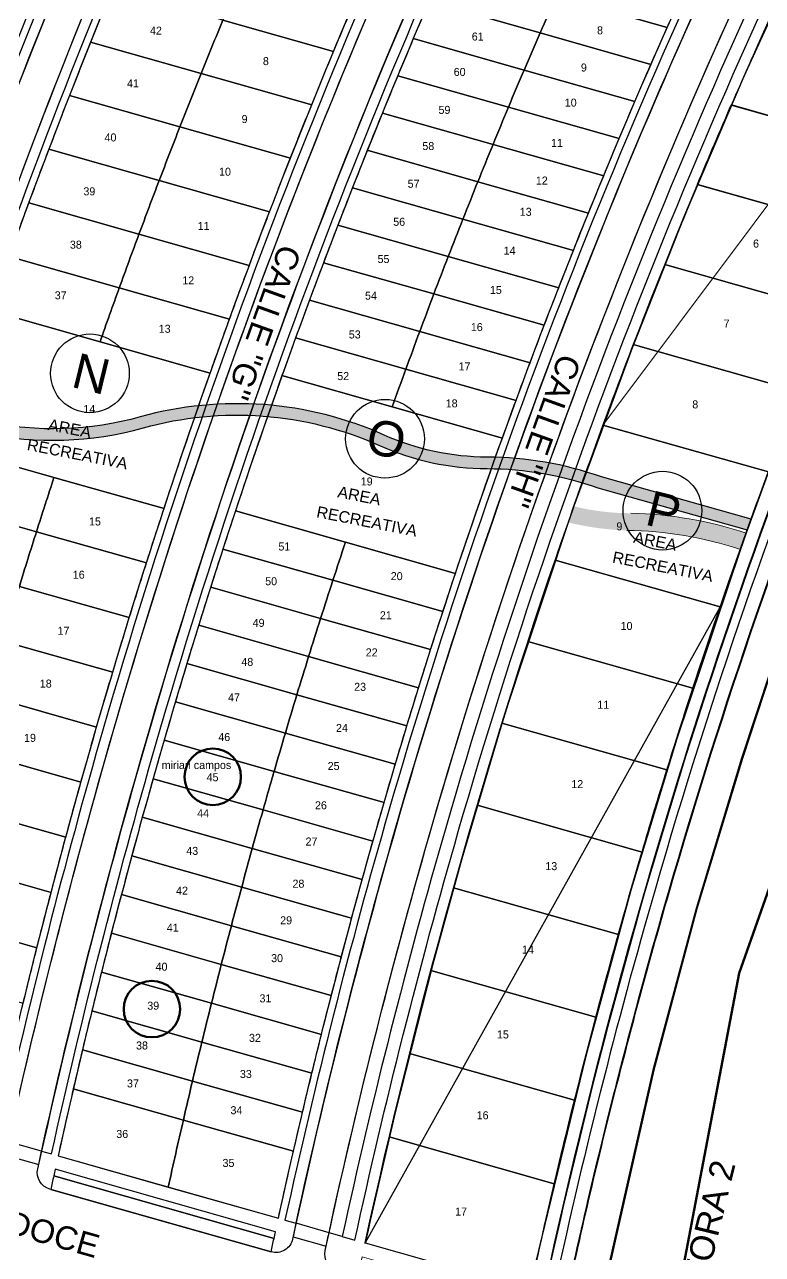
# Model space of a CAD drawing. Header units: millimetres. Extents: x 547073 to 557369, y 9424164 to 9429566.
# Drawn here: x 548813.4 to 548942.6, y 9428079.8 to 9428295 of the extents above; entities that cross this region are included whole.
import ezdxf

# ---------------------------------------------------------------- set-up
doc = ezdxf.new("R2010")
doc.units = ezdxf.units.MM
for name, color, linetype in [('--- VIAS', 9, 'Continuous'), ('lotes verdes', 84, 'Continuous'), ('MANZANA', 4, 'Continuous'), ('NUMERACION', 1, 'Continuous'), ('TEXTO', 5, 'Continuous'), ('TEXTO-CATASTRO', 12, 'Continuous'), ('trazado vias 2', 9, 'Continuous')]:
    doc.layers.add(name, color=color, linetype=linetype)
for name, color, linetype, lineweight in [('COMERCIO VECINAL', 30, 'Continuous', 13), ('hatch', 252, 'Continuous', 0), ('MANZANAS', 1, 'Continuous', 30), ('polilinea lote', 201, 'Continuous', 25), ('SARDSU', 34, 'Continuous', 25), ('trazado manzanas', 6, 'Continuous', 25), ('VEREDAS', 140, 'Continuous', 20)]:
    doc.layers.add(name, color=color, linetype=linetype, lineweight=lineweight)
doc.styles.add('KBYOZ', font='micross.ttf')

# ---------------------------------------------------------------- blocks, each defined once
blk = doc.blocks.new('separador')
at = {"layer": '--- VIAS'}
for points in [[(543441.51, 9428551.35, -0.008712), (543450.93, 9428586.14, -0.013225), (543466.71, 9428635.72, -0.013225)], [(543441.9, 9428551.27, -0.008709), (543451.31, 9428586.03, -0.013232), (543467.1, 9428635.62, -0.013232)]]:
    blk.add_lwpolyline(points, format="xyb", dxfattribs=at)
blk.add_lwpolyline([(543433.71, 9428516.21), (543433.32, 9428516.29, 0.011832), (543424.15, 9428468.21), (543424.55, 9428468.15, -0.011831)], format="xyb", close=True, dxfattribs=at)
at = {"layer": 'trazado manzanas'}
for points in [[(543466.71, 9428635.72), (543467.1, 9428635.62)], [(543441.51, 9428551.35), (543441.9, 9428551.27)]]:
    blk.add_lwpolyline(points, dxfattribs=at)

msp = doc.modelspace()

# ---------------------------------------------------------------- hatches: boundary and pattern name
at = {"layer": 'hatch'}
h = msp.add_hatch(color=256, dxfattribs=at)
h.dxf.hatch_style = 1
h.paths.add_polyline_path([(548834.205, 9428224.441, -0.1745821), (548875.54, 9428221.354, 0.1049828), (548894.384, 9428217.317, -0.0853983), (548913.777, 9428213.943), (548939.896, 9428206.577), (548940.576, 9428208.463), (548914.385, 9428215.85, 0.0851118), (548894.387, 9428219.317, -0.1049828), (548876.356, 9428223.18, 0.1745821), (548833.669, 9428226.368, -0.2409021), (548782.47, 9428236.836, 0.4007419), (548690.067, 9428228.701, -0.0010228), (548689.91, 9428225.414, -0.4122475), (548781.221, 9428235.274, 0.2409021)])
at = {"layer": 'VEREDAS'}
h = msp.add_hatch(color=256, dxfattribs=at)
h.dxf.hatch_style = 1
h.paths.add_polyline_path([(548919.539, 9428209.513, -0.0618548), (548909.552, 9428210.724), (548908.572, 9428207.904, 0.0516497), (548918.843, 9428206.49, -0.0775177), (548938.708, 9428203.17), (548939.715, 9428206.036, 0.0736113)])

# ---------------------------------------------------------------- linework, layer by layer
at = {"color": 1, "lineweight": 80}
msp.add_lwpolyline([(548480.78, 9427743.947), (548616.569, 9427769.27), (548730.272, 9427773.763), (548875.766, 9427745.772), (548913.241, 9427725.812), (548890.672, 9427869.652), (548907.944, 9427968.333), (548938.504, 9428129.041), (548970.223, 9428218.903), (549016.937, 9428307.396), (549033.801, 9428339.343), (548556.155, 9428465.543), (548592.047, 9428236.593), (548494.265, 9427967.646), (548480.78, 9427743.947)], dxfattribs=at)
for points in [[(549001.941, 9428331.56, 0.528532), (548999.608, 9428335.934, 0.0509026), (548922.294, 9428144.309, 0.0173426), (548904.175, 9428072.477, 0.0014995), (548903.201, 9428067.914), (548904.066, 9428067.668, 0.4338078), (548907.819, 9428069.929, -0.0008691), (548908.182, 9428071.612, -0.0090439), (548916.977, 9428109.087, -0.0082974), (548926.232, 9428143.169, -0.0502147)], [(548873.031, 9428081.851, -0.0285597), (548906.266, 9428201.316), (548935.171, 9428193.123)]]:
    msp.add_lwpolyline(points, format="xyb", close=True)
at = {"color": 1, "lineweight": 100}
for centre in [(548846.34, 9428163.402), (548835.705, 9428122.762)]:
    msp.add_circle(centre, 4.944, dxfattribs=at)
at = {"layer": 'COMERCIO VECINAL'}
for points in [[(548914.648, 9428224.925, -0.0303359), (548964.825, 9428339.588), (548994.267, 9428331.243)], [(548873.031, 9428081.851, -0.0285597), (548906.266, 9428201.316), (548935.171, 9428193.123)]]:
    msp.add_lwpolyline(points, format="xyb", close=True, dxfattribs=at)
at = {"layer": 'lotes verdes'}
for points in [[(548845.892, 9428234.026), (548807.333, 9428244.955, 0.0054079), (548799.298, 9428221.24), (548837.814, 9428210.323, -0.005602)], [(548897.039, 9428222.64), (548858.466, 9428233.573, 0.0056621), (548850.311, 9428209.899), (548888.834, 9428198.981, -0.0058753)], [(548943.599, 9428216.719), (548914.648, 9428224.925, 0.0059461), (548906.266, 9428201.316), (548935.171, 9428193.123, -0.0061211)]]:
    msp.add_lwpolyline(points, format="xyb", close=True, dxfattribs=at)
at = {"layer": 'MANZANA', "flags": 128}
for points in [[(548974.529, 9428336.648), (548964.756, 9428339.416), (548957.781, 9428325.398), (548950.087, 9428309.495), (548939.33, 9428285.917), (548928.87, 9428261.427), (548919.637, 9428238.08), (548909.552, 9428210.724), (548908.572, 9428207.904), (548897.528, 9428174.634), (548889.928, 9428149.052), (548884.868, 9428130.644), (548878.275, 9428104.644), (548872.989, 9428081.762)], [(548972.537, 9428337.212), (548994.232, 9428331.068), (548991.761, 9428326.331), (548983.005, 9428308.748), (548973.197, 9428287.967), (548962.875, 9428264.843), (548953.567, 9428242.472), (548944.76, 9428219.793), (548939.715, 9428206.036), (548938.708, 9428203.17), (548927.555, 9428170.047), (548919.575, 9428143.73), (548911.682, 9428114.773), (548901.665, 9428073.606), (548895.455, 9428075.364), (548883.621, 9428078.727)]]:
    msp.add_lwpolyline(points, dxfattribs=at)
at = {"layer": 'MANZANAS'}
for centre in [(548824.851, 9428233.977), (548876.495, 9428222.535), (548925.057, 9428209.954), (548925.057, 9428209.954)]:
    msp.add_circle(centre, 6.888, dxfattribs=at)
at = {"layer": 'polilinea lote'}
for points in [[(548909.341, 9428306.462, 0.0016286), (548906.464, 9428300.001), (548925.899, 9428294.493, -0.0016598), (548928.794, 9428300.948)], [(548871.391, 9428299.549), (548851.996, 9428305.045, 0.0022135), (548848.112, 9428295.752), (548867.485, 9428290.262, -0.0022537)], [(548906.464, 9428300.001), (548887.037, 9428305.508, 0.0015971), (548884.223, 9428299.03), (548903.633, 9428293.528, -0.0016271)], [(548848.112, 9428295.752), (548828.744, 9428301.242, 0.0021726), (548824.964, 9428291.919), (548844.314, 9428286.435, -0.0022112)], [(548925.899, 9428294.493), (548906.464, 9428300.001, 0.0016271), (548903.633, 9428293.528), (548923.049, 9428288.025, -0.0016582)], [(548903.633, 9428293.528), (548884.223, 9428299.03, 0.0015958), (548881.452, 9428292.539), (548900.846, 9428287.043, -0.0016257)], [(548867.485, 9428290.262), (548848.112, 9428295.752, 0.0022112), (548844.314, 9428286.435), (548863.667, 9428280.95, -0.0022513)], [(548903.633, 9428293.528, 0.0016257), (548900.846, 9428287.043), (548920.245, 9428281.544, -0.0016567), (548923.049, 9428288.025)], [(548972.46, 9428286.493), (548943.266, 9428294.768, 0.0035959), (548937.122, 9428280.918), (548966.255, 9428272.661, -0.0037035)], [(548844.314, 9428286.435), (548824.964, 9428291.919, 0.0021706), (548821.269, 9428282.573), (548840.602, 9428277.093, -0.0022092)], [(548900.846, 9428287.043), (548881.452, 9428292.539, 0.0015945), (548878.724, 9428286.037), (548898.103, 9428280.544, -0.0016244)], [(548900.846, 9428287.043, 0.0016244), (548898.103, 9428280.544), (548917.487, 9428275.05, -0.0016553), (548920.245, 9428281.544)], [(548844.314, 9428286.435, 0.0022092), (548840.602, 9428277.093), (548859.937, 9428271.613, -0.0022491), (548863.667, 9428280.95)], [(548898.103, 9428280.544), (548878.724, 9428286.037, 0.0015933), (548876.04, 9428279.522), (548895.405, 9428274.033, -0.0016231)], [(548840.602, 9428277.093), (548821.269, 9428282.573, 0.0021688), (548817.658, 9428273.202), (548836.975, 9428267.727, -0.0022072)], [(548898.103, 9428280.544, 0.0016231), (548895.405, 9428274.033), (548914.774, 9428268.544, -0.001654), (548917.487, 9428275.05)], [(548966.218, 9428272.672), (548937.086, 9428280.929, 0.0035889), (548931.153, 9428267.019), (548960.231, 9428258.778, -0.0036959)], [(548895.405, 9428274.033), (548876.04, 9428279.522, 0.0015922), (548873.4, 9428272.994), (548892.751, 9428267.51, -0.0016219)], [(548859.937, 9428271.613), (548840.602, 9428277.093, 0.0022072), (548836.975, 9428267.727), (548856.295, 9428262.251, -0.0022471)], [(548895.405, 9428274.033, 0.0016219), (548892.751, 9428267.51), (548912.105, 9428262.024, -0.0016527), (548914.774, 9428268.544)], [(548836.975, 9428267.727), (548817.658, 9428273.202, 0.0021671), (548814.132, 9428263.808), (548833.435, 9428258.337, -0.0022055)], [(548892.751, 9428267.51), (548873.4, 9428272.994, 0.0015911), (548870.803, 9428266.455), (548890.141, 9428260.974, -0.0016208)], [(548836.975, 9428267.727, 0.0022055), (548833.435, 9428258.337), (548852.739, 9428252.865, -0.0022453), (548856.295, 9428262.251)], [(548892.751, 9428267.51, 0.0016208), (548890.141, 9428260.974), (548909.482, 9428255.492, -0.0016515), (548912.105, 9428262.024)], [(548890.141, 9428260.974), (548870.803, 9428266.455, 0.0015901), (548868.249, 9428259.903), (548887.575, 9428254.425, -0.0016197)], [(548931.19, 9428267.009, 0.0035827), (548925.467, 9428253.04), (548954.496, 9428244.812, -0.0036892), (548960.267, 9428258.767)], [(548833.435, 9428258.337), (548814.132, 9428263.808, 0.0021657), (548810.689, 9428254.39), (548829.979, 9428248.922, -0.002204)], [(548887.575, 9428254.425), (548868.249, 9428259.903, 0.0015892), (548865.739, 9428253.338), (548885.053, 9428247.864, -0.0016187)], [(548890.141, 9428260.974, 0.0016197), (548887.575, 9428254.425), (548906.904, 9428248.947, -0.0016504), (548909.482, 9428255.492)], [(548833.435, 9428258.337, 0.002204), (548829.979, 9428248.922), (548849.271, 9428243.454, -0.0022436), (548852.739, 9428252.865)], [(548810.689, 9428254.39, 0.0021627), (548807.333, 9428244.955), (548826.612, 9428239.491, -0.0022009), (548829.979, 9428248.922)], [(548885.053, 9428247.864), (548865.739, 9428253.338, 0.0015883), (548863.271, 9428246.762), (548882.576, 9428241.291, -0.0016178)], [(548887.575, 9428254.425, 0.0016187), (548885.053, 9428247.864), (548904.371, 9428242.389, -0.0016494), (548906.904, 9428248.947)], [(548954.496, 9428244.812), (548925.467, 9428253.04, 0.0035773), (548919.953, 9428239.012), (548948.94, 9428230.796, -0.0036832)], [(548829.979, 9428248.922, 0.0022009), (548826.612, 9428239.491), (548845.892, 9428234.026, -0.0022405), (548849.271, 9428243.454)], [(548882.576, 9428241.291), (548863.271, 9428246.762, 0.0015875), (548860.847, 9428240.173), (548880.142, 9428234.705, -0.0016169)], [(548885.053, 9428247.864, 0.0016178), (548882.576, 9428241.291), (548901.882, 9428235.819, -0.0016484), (548904.371, 9428242.389)], [(548826.612, 9428239.491), (548807.333, 9428244.955, 0.0054079), (548799.298, 9428221.24), (548818.556, 9428215.781), (548837.814, 9428210.323, -0.005602), (548845.892, 9428234.026)], [(548880.142, 9428234.705), (548860.847, 9428240.173, 0.0015868), (548858.466, 9428233.573), (548877.751, 9428228.107, -0.0016162)], [(548882.576, 9428241.291, 0.0016169), (548880.142, 9428234.705), (548899.438, 9428229.236, -0.0016475), (548901.882, 9428235.819)], [(548948.94, 9428230.796), (548919.953, 9428239.012, 0.0035726), (548914.648, 9428224.925), (548943.599, 9428216.719, -0.0036781)], [(548877.751, 9428228.107), (548858.466, 9428233.573, 0.0056621), (548850.311, 9428209.899), (548869.572, 9428204.44), (548888.834, 9428198.981, -0.0058753), (548897.039, 9428222.64)], [(548880.142, 9428234.705, 0.0016162), (548877.751, 9428228.107), (548897.039, 9428222.64, -0.0016467), (548899.438, 9428229.236)], [(548943.599, 9428216.719), (548914.648, 9428224.925, 0.0059461), (548906.266, 9428201.316), (548935.171, 9428193.123, -0.0061211)], [(548818.556, 9428215.781), (548799.298, 9428221.24, 0.002161), (548796.231, 9428211.715), (548815.483, 9428206.258, -0.0021991)], [(548837.814, 9428210.323), (548818.556, 9428215.781, 0.0021991), (548815.483, 9428206.258), (548834.735, 9428200.802, -0.0022385)], [(548815.483, 9428206.258), (548796.231, 9428211.715, 0.0021605), (548793.248, 9428202.167), (548812.494, 9428196.712, -0.0021985)], [(548869.572, 9428204.44), (548850.311, 9428209.899, 0.0015842), (548848.125, 9428203.243), (548867.381, 9428197.785, -0.0016135)], [(548834.735, 9428200.802), (548815.483, 9428206.258, 0.0021985), (548812.494, 9428196.712), (548831.742, 9428191.256, -0.0022378)], [(548867.381, 9428197.785), (548848.125, 9428203.243, 0.0015838), (548845.982, 9428196.575), (548865.234, 9428191.118, -0.0016131)], [(548869.572, 9428204.44, 0.0016135), (548867.381, 9428197.785), (548886.638, 9428192.327, -0.0016438), (548888.834, 9428198.981)], [(548935.171, 9428193.123), (548906.266, 9428201.316, 0.0035638), (548901.512, 9428187.072), (548930.397, 9428178.885, -0.0036685)], [(548831.742, 9428191.256), (548812.494, 9428196.712, 0.002198), (548809.591, 9428187.141), (548828.835, 9428181.686, -0.0022374)], [(548865.234, 9428191.118), (548845.982, 9428196.575, 0.0015835), (548843.882, 9428189.894), (548863.13, 9428184.439, -0.0016127)], [(548867.381, 9428197.785, 0.0016131), (548865.234, 9428191.118), (548884.486, 9428185.661, -0.0016434), (548886.638, 9428192.327)], [(548884.486, 9428185.661), (548865.234, 9428191.118, 0.0016127), (548863.13, 9428184.439), (548882.379, 9428178.983, -0.001643)], [(548863.13, 9428184.439), (548843.882, 9428189.894, 0.0015833), (548841.825, 9428183.202), (548861.07, 9428177.747, -0.0016125)], [(548809.591, 9428187.141, 0.0021978), (548806.772, 9428177.546), (548826.014, 9428172.092, -0.0022371), (548828.835, 9428181.686)], [(548901.512, 9428187.072, 0.0035618), (548896.964, 9428172.77), (548925.836, 9428164.587, -0.0036663), (548930.397, 9428178.885)], [(548863.13, 9428184.439, 0.0016125), (548861.07, 9428177.747), (548880.316, 9428172.292, -0.0016427), (548882.379, 9428178.983)], [(548861.07, 9428177.747), (548841.825, 9428183.202, 0.0015831), (548839.81, 9428176.497), (548859.054, 9428171.043, -0.0016123)], [(548826.014, 9428172.092), (548806.772, 9428177.546, 0.0021038), (548804.036, 9428167.927), (548823.278, 9428162.473, -0.0021398)], [(548880.316, 9428172.292), (548861.07, 9428177.747, 0.0016123), (548859.054, 9428171.043), (548878.297, 9428165.588, -0.0016425)], [(548859.054, 9428171.043), (548839.81, 9428176.497, 0.001583), (548837.838, 9428169.78), (548857.08, 9428164.326, -0.0016121)], [(548878.297, 9428165.588), (548859.054, 9428171.043, 0.0016121), (548857.08, 9428164.326), (548876.323, 9428158.872, -0.0016424)], [(548925.836, 9428164.587), (548896.964, 9428172.77, 0.0035606), (548892.621, 9428158.41), (548921.486, 9428150.229, -0.003665)], [(548857.08, 9428164.326), (548837.838, 9428169.78, 0.0002321), (548837.552, 9428168.794, 0.0012915), (548835.908, 9428163.051), (548855.15, 9428157.598, -0.0012908), (548856.765, 9428163.238, -0.0002608)], [(548823.278, 9428162.473), (548804.036, 9428167.927, 0.0021038), (548801.38, 9428158.286), (548820.624, 9428152.832, -0.0021398)], [(548857.08, 9428164.326, 0.0002608), (548856.765, 9428163.238, 0.0012908), (548855.15, 9428157.598), (548874.392, 9428152.144, -0.0012902), (548875.978, 9428157.683, -0.0002906), (548876.323, 9428158.872)], [(548855.15, 9428157.598), (548835.908, 9428163.051, 0.0015134), (548834.018, 9428156.311), (548853.261, 9428150.857, -0.00154)], [(548820.624, 9428152.832), (548801.38, 9428158.286, 0.002104), (548798.806, 9428148.622), (548818.052, 9428143.167, -0.00214)], [(548921.486, 9428150.229), (548892.621, 9428158.41, 0.0012587), (548891.135, 9428153.319, 0.0021955), (548888.483, 9428143.993), (548917.346, 9428135.812, -0.0022198), (548919.955, 9428144.986, -0.0013345)], [(548853.261, 9428150.857), (548834.018, 9428156.311, 0.0015134), (548832.17, 9428149.559), (548851.413, 9428144.105, -0.0015401)], [(548855.15, 9428157.598, 0.00154), (548853.261, 9428150.857), (548872.503, 9428145.403, -0.0015676), (548874.392, 9428152.144)], [(548851.413, 9428144.105), (548832.17, 9428149.559, 0.0015135), (548830.362, 9428142.796), (548849.607, 9428137.341, -0.0015402)], [(548853.261, 9428150.857, 0.0015401), (548851.413, 9428144.105), (548870.657, 9428138.651, -0.0015677), (548872.503, 9428145.403)], [(548818.052, 9428143.167), (548798.806, 9428148.622, 0.0021044), (548796.313, 9428138.934), (548815.563, 9428133.478, -0.0021404)], [(548849.607, 9428137.341), (548830.362, 9428142.796, 0.0015137), (548828.595, 9428136.021), (548847.843, 9428130.566, -0.0015404)], [(548851.413, 9428144.105, 0.0015402), (548849.607, 9428137.341), (548868.853, 9428131.887, -0.0015678), (548870.657, 9428138.651)], [(548917.346, 9428135.812), (548888.483, 9428143.993, 0.0033965), (548884.541, 9428129.519), (548913.408, 9428121.337, -0.0034914)], [(548815.563, 9428133.478), (548796.313, 9428138.934, 0.0021049), (548793.901, 9428129.224), (548813.156, 9428123.767, -0.002141)], [(548868.853, 9428131.887), (548849.607, 9428137.341, 0.0015404), (548847.843, 9428130.566), (548867.091, 9428125.11, -0.001568)], [(548847.843, 9428130.566), (548828.595, 9428136.021, 0.0015139), (548826.869, 9428129.235), (548846.12, 9428123.778, -0.0015406)], [(548847.843, 9428130.566, 0.0015406), (548846.12, 9428123.778), (548865.371, 9428118.322, -0.0015682), (548867.091, 9428125.11)], [(548846.12, 9428123.778), (548826.869, 9428129.235, 0.0015142), (548825.183, 9428122.437), (548844.438, 9428116.979, -0.0015409)], [(548913.408, 9428121.337), (548884.541, 9428129.519, 0.0033973), (548880.795, 9428114.99), (548909.672, 9428106.805, -0.0034922)], [(548846.12, 9428123.778, 0.0015409), (548844.438, 9428116.979), (548863.694, 9428111.522, -0.0015685), (548865.371, 9428118.322)], [(548844.438, 9428116.979), (548825.183, 9428122.437, 0.0015145), (548823.539, 9428115.627), (548842.798, 9428110.168, -0.0015412)], [(548844.438, 9428116.979, 0.0015412), (548842.798, 9428110.168), (548862.059, 9428104.709, -0.0015689), (548863.694, 9428111.522)], [(548842.798, 9428110.168), (548823.539, 9428115.627, 0.0015149), (548821.935, 9428108.806), (548841.2, 9428103.346, -0.0015417)], [(548909.672, 9428106.805), (548880.795, 9428114.99, 0.0033987), (548877.245, 9428100.405), (548906.137, 9428092.216, -0.0034937)], [(548841.2, 9428103.346), (548821.935, 9428108.806, 0.0025981), (548819.281, 9428097.085), (548838.557, 9428091.622, -0.002644)], [(548842.798, 9428110.168, 0.0015417), (548841.2, 9428103.346), (548860.466, 9428097.885, -0.0015693), (548862.059, 9428104.709)], [(548841.2, 9428103.346, 0.002644), (548838.557, 9428091.622), (548857.834, 9428086.158, -0.0026915), (548860.466, 9428097.885)], [(548906.137, 9428092.216), (548877.245, 9428100.405, 0.004308), (548873.031, 9428081.851), (548901.951, 9428073.654, -0.0044287)]]:
    msp.add_lwpolyline(points, format="xyb", close=True, dxfattribs=at)
at = {"layer": 'SARDSU', "flags": 128}
for points in [[(548946.521, 9428189.763), (548938.93, 9428166.652), (548930.952, 9428140.345), (548923.398, 9428112.1), (548918.259, 9428089.42), (548915.391, 9428076.773), (548912.211, 9428061.931), (548910.059, 9428051.528), (548905.749, 9428027.914), (548901.362, 9428000.573), (548897.512, 9427971.408), (548894.251, 9427939.679), (548892.256, 9427913.411), (548890.79, 9427882.447), (548890.285, 9427858.331), (548890.427, 9427825.906), (548891.297, 9427799.694), (548892.208, 9427783.111)], [(548946.521, 9428189.763), (548938.93, 9428166.652), (548930.952, 9428140.345), (548923.398, 9428112.1), (548918.259, 9428089.42), (548915.391, 9428076.773), (548912.211, 9428061.931), (548910.059, 9428051.528), (548905.749, 9428027.914), (548901.362, 9428000.573), (548897.512, 9427971.408), (548894.251, 9427939.679), (548892.256, 9427913.411), (548890.79, 9427882.447), (548890.285, 9427858.331), (548890.427, 9427825.906), (548891.297, 9427799.694), (548892.208, 9427783.111)], [(548946.521, 9428189.763), (548938.93, 9428166.652), (548930.952, 9428140.345), (548923.398, 9428112.1), (548918.259, 9428089.42), (548915.391, 9428076.773), (548912.211, 9428061.931), (548910.059, 9428051.528), (548905.749, 9428027.914), (548901.362, 9428000.573), (548897.512, 9427971.408), (548894.251, 9427939.679), (548892.256, 9427913.411), (548890.79, 9427882.447), (548890.285, 9427858.331), (548890.427, 9427825.906), (548891.297, 9427799.694), (548892.208, 9427783.111)], [(548946.521, 9428189.763), (548938.93, 9428166.652), (548930.952, 9428140.345), (548923.398, 9428112.1), (548918.259, 9428089.42), (548915.391, 9428076.773), (548912.211, 9428061.931), (548910.059, 9428051.528), (548905.749, 9428027.914), (548901.362, 9428000.573), (548897.512, 9427971.408), (548894.251, 9427939.679), (548892.256, 9427913.411), (548890.79, 9427882.447), (548890.285, 9427858.331), (548890.427, 9427825.906), (548891.297, 9427799.694), (548892.208, 9427783.111)], [(548946.662, 9428189.714), (548939.073, 9428166.607), (548931.097, 9428140.304), (548923.543, 9428112.064), (548918.406, 9428089.387), (548915.537, 9428076.741), (548912.358, 9428061.9), (548910.206, 9428051.499), (548905.897, 9428027.889), (548901.51, 9428000.551), (548897.661, 9427971.391), (548894.4, 9427939.666), (548892.406, 9427913.402), (548890.94, 9427882.442), (548890.435, 9427858.33), (548890.577, 9427825.909), (548891.447, 9427799.701), (548892.358, 9427783.119)], [(548946.662, 9428189.714), (548939.073, 9428166.607), (548931.097, 9428140.304), (548923.543, 9428112.064), (548918.406, 9428089.387), (548915.537, 9428076.741), (548912.358, 9428061.9), (548910.206, 9428051.499), (548905.897, 9428027.889), (548901.51, 9428000.551), (548897.661, 9427971.391), (548894.4, 9427939.666), (548892.406, 9427913.402), (548890.94, 9427882.442), (548890.435, 9427858.33), (548890.577, 9427825.909), (548891.447, 9427799.701), (548892.358, 9427783.119)], [(548946.662, 9428189.714), (548939.073, 9428166.607), (548931.097, 9428140.304), (548923.543, 9428112.064), (548918.406, 9428089.387), (548915.537, 9428076.741), (548912.358, 9428061.9), (548910.206, 9428051.499), (548905.897, 9428027.889), (548901.51, 9428000.551), (548897.661, 9427971.391), (548894.4, 9427939.666), (548892.406, 9427913.402), (548890.94, 9427882.442), (548890.435, 9427858.33), (548890.577, 9427825.909), (548891.447, 9427799.701), (548892.358, 9427783.119)]]:
    msp.add_lwpolyline(points, dxfattribs=at)
at = {"layer": 'trazado manzanas'}
for points in [[(548847.636, 9428372.802), (548808.568, 9428383.875, 0.0412501), (548737.645, 9428197.684, 0.0147901), (548719.064, 9428125.49), (548757.606, 9428114.566, -0.015232), (548776.071, 9428186.572, -0.042723)], [(548898.488, 9428358.389), (548859.364, 9428369.478, 0.043185), (548787.599, 9428183.239, 0.0153702), (548769.169, 9428111.288), (548807.716, 9428100.363, -0.0158517), (548826.025, 9428172.127, -0.0447983)], [(548949.423, 9428343.953), (548910.235, 9428355.06, 0.0453055), (548837.552, 9428168.794, 0.0160026), (548819.281, 9428097.085), (548857.834, 9428086.158, -0.0165292), (548875.978, 9428157.683, -0.0470803)], [(548994.267, 9428331.243), (548964.825, 9428339.588, 0.047649), (548891.135, 9428153.319, 0.0166974), (548873.031, 9428081.851), (548901.951, 9428073.654, -0.0171274), (548919.955, 9428144.986, -0.0491065)]]:
    msp.add_lwpolyline(points, format="xyb", close=True, dxfattribs=at)
at = {"layer": 'trazado vias 2'}
for points in [[(548756.134, 9428108.747), (548714.696, 9428120.491, -0.397875), (548712.587, 9428124.032, -0.0153528), (548731.882, 9428199.35, -0.0417419), (548804.188, 9428388.618, 0.0002082), (548804.251, 9428388.749, -0.3648742), (548807.774, 9428390.337), (548849.789, 9428378.428, -0.4675756), (548851.666, 9428374.224, 0.0433757), (548778.953, 9428185.739, 0.0158477), (548759.881, 9428110.984, -0.4313297)], [(548810.001, 9428096.787, -0.0164949), (548828.906, 9428171.294, -0.0454825), (548902.532, 9428359.781, 0.4701405), (548900.667, 9428364.008), (548861.523, 9428375.102, 0.3622621), (548858.013, 9428373.539, 0.0438447), (548784.717, 9428184.072, 0.0159921), (548765.588, 9428109.002, 0.3971349), (548767.699, 9428105.469), (548806.252, 9428094.542, 0.4320974)], [(548850.567, 9428371.971), (548848.808, 9428372.47, 0.0427688), (548777.224, 9428186.239, 0.0152457), (548758.762, 9428114.238), (548760.497, 9428113.746, -0.0152663), (548778.953, 9428185.739, -0.0428376)], [(548766.279, 9428112.108), (548768.013, 9428111.616, -0.0153563), (548786.446, 9428183.572, -0.0431384), (548858.191, 9428369.811), (548856.432, 9428370.309, 0.0430686), (548784.717, 9428184.072, 0.0153354)], [(548856.571, 9428080.28), (548817.819, 9428091.263, -0.3963707), (548815.706, 9428094.789, -0.0166525), (548834.67, 9428169.627, -0.0459974), (548908.92, 9428359.137, -0.3598337), (548912.419, 9428360.677), (548951.826, 9428349.508, -0.4729778), (548953.679, 9428345.256, 0.0478087), (548879.052, 9428156.794, 0.0172054), (548860.321, 9428082.533, -0.4329405)], [(548810.608, 9428099.544, -0.0158891), (548828.906, 9428171.294, -0.044924), (548901.425, 9428357.557), (548899.663, 9428358.056, 0.0448485), (548827.177, 9428171.794, 0.0158666), (548808.873, 9428100.035)], [(548907.298, 9428355.892, 0.0451776), (548834.67, 9428169.627, 0.0159646), (548816.39, 9428097.905), (548818.125, 9428097.413, -0.0159874), (548836.4, 9428169.127, -0.0452542), (548909.06, 9428355.393)], [(548952.561, 9428343.063), (548950.6, 9428343.619, 0.0471356), (548877.131, 9428157.349, 0.0165456), (548858.991, 9428085.83), (548860.919, 9428085.284, -0.016573), (548879.052, 9428156.794, -0.0472282)], [(548960.798, 9428340.729, 0.0476207), (548887.121, 9428154.46, 0.0166891), (548869.015, 9428082.989), (548866.702, 9428083.645, -0.0166557), (548884.816, 9428155.127, -0.0474995), (548958.445, 9428341.396)], [(548963.054, 9428340.089), (548960.798, 9428340.729, 0.0476207), (548887.121, 9428154.46, 0.0166891), (548869.015, 9428082.989), (548871.233, 9428082.361, -0.0167212), (548889.331, 9428153.821, -0.0477293)], [(549001.779, 9428331.594, 0.528532), (548999.444, 9428335.968, 0.0509026), (548922.185, 9428144.321, 0.0173426), (548904.086, 9428072.483, 0.0012795), (548902.948, 9428067.135), (548903.813, 9428066.89, 0.4338078), (548907.565, 9428069.152, -0.000593), (548908.094, 9428071.62, -0.0090439), (548916.877, 9428109.097, -0.0082974), (548926.124, 9428143.182, -0.0502147)], [(549001.779, 9428331.594, 0.3559865), (549001.019, 9428335.309, 0.0509398), (548923.818, 9428143.849, 0.0173426), (548905.748, 9428072.125, 0.0012818), (548904.61, 9428066.776, 0.3560059), (548907.565, 9428069.152, -0.000593), (548908.094, 9428071.62, -0.0171452), (548925.891, 9428142.375, -0.0002072), (548926.124, 9428143.182, -0.0502147)], [(548939.896, 9428206.577), (548940.576, 9428208.463), (548914.385, 9428215.85, 0.0851118), (548894.387, 9428219.317, -0.1049828), (548876.356, 9428223.18, 0.1745821), (548833.669, 9428226.368, -0.2409021), (548782.47, 9428236.836, 0.4007419), (548690.067, 9428228.701, -0.0010228), (548689.91, 9428225.414, -0.4122475), (548781.221, 9428235.274, 0.2409021), (548834.205, 9428224.441, -0.1745821), (548875.54, 9428221.354, 0.1049828), (548894.384, 9428217.317, -0.0853983), (548913.777, 9428213.943)], [(548816.39, 9428097.905), (548810.608, 9428099.544, 0.0005158), (548810.09, 9428097.196), (548815.873, 9428095.557, -0.0005184)], [(548818.509, 9428093.562, 0.0005199), (548817.999, 9428091.212), (548856.565, 9428080.282, -0.0005386), (548857.069, 9428082.633)], [(548818.765, 9428094.737, 0.0002599), (548818.509, 9428093.562), (548857.069, 9428082.633, -0.0002693), (548857.323, 9428083.809)], [(548866.702, 9428083.645), (548860.919, 9428085.284, 0.00054), (548860.408, 9428082.934), (548866.192, 9428081.295, -0.000543)]]:
    msp.add_lwpolyline(points, format="xyb", close=True, dxfattribs=at)
msp.add_lwpolyline([(548916.877, 9428109.097, 0.0090439), (548908.094, 9428071.62, 0.000593), (548907.565, 9428069.152, -0.4338078), (548903.813, 9428066.89), (548868.139, 9428077.001, -0.3955315), (548866.025, 9428080.519, -0.0173782), (548884.816, 9428155.127, -0.0483681), (548960.114, 9428344.656, -0.3571588), (548963.6, 9428346.171), (548999.939, 9428335.872, -0.4759184), (549001.779, 9428331.594, 0.0502147), (548926.124, 9428143.182, 0.0173426), (548908.094, 9428071.62, 0.000593), (548907.565, 9428069.152, 0.000593)], format="xyb", dxfattribs=at)
at = {"layer": 'VEREDAS', "flags": 128}
for points in [[(548939.715, 9428206.036, 0.0736113), (548919.539, 9428209.513)], [(548938.708, 9428203.17, 0.0775177), (548918.843, 9428206.49)]]:
    msp.add_lwpolyline(points, format="xyb", dxfattribs=at)
msp.add_lwpolyline([(548871.874, 9428076.66), (548872.51, 9428079.39), (548879.447, 9428077.415), (548894.835, 9428073.037), (548901.383, 9428071.186), (548900.763, 9428068.492), (548903.085, 9428067.845), (548906.804, 9428084.45), (548914.07, 9428114.244), (548921.862, 9428142.824), (548929.915, 9428169.45), (548937.213, 9428191.581)], dxfattribs=at)

# ---------------------------------------------------------------- block references
at = {"layer": '--- VIAS', "rotation": 0.016370502563584}
msp.add_blockref('separador', (8197.772, -606.13), dxfattribs=at)

# ---------------------------------------------------------------- texts
at = {"layer": 'MANZANAS', "char_height": 6.159, "width": 0.000285, "attachment_point": 5, "rotation": 346.27061, "style": 'KBYOZ'}
for s, insert in [('N', (548825.09, 9428233.908)), ('O', (548876.734, 9428222.465)), ('P', (548925.296, 9428209.885))]:
    msp.add_mtext(s, dxfattribs=dict(at, insert=insert))
at = {"layer": 'NUMERACION', "char_height": 1.4, "attachment_point": 1, "rotation": 0.01637}
for s, width, insert in [('42', 3.30606, (548835.354, 9428294.632)), ('61', 3.30606, (548891.685, 9428293.6)), ('61', 3.30606, (548891.685, 9428293.6)), ('8', 3.30606, (548913.612, 9428294.682)), ('8', 3.30606, (548913.612, 9428294.682)), ('8', 3.30606, (548855.125, 9428289.302)), ('60', 3.30606, (548888.523, 9428287.407)), ('60', 3.30606, (548888.523, 9428287.407)), ('9', 3.30606, (548910.787, 9428288.175)), ('9', 3.30606, (548910.787, 9428288.175)), ('41', 3.30606, (548831.344, 9428285.408)), ('59', 3.30606, (548885.863, 9428280.763)), ('59', 3.30606, (548885.863, 9428280.763)), ('10', 3.30606, (548907.967, 9428282.042)), ('10', 3.30606, (548907.967, 9428282.042)), ('9', 3.30606, (548851.399, 9428279.17)), ('40', 3.30606, (548827.403, 9428275.944)), ('58', 3.30606, (548883.038, 9428274.444)), ('58', 3.30606, (548883.038, 9428274.444)), ('11', 3.30606, (548905.562, 9428274.996)), ('11', 3.30606, (548905.562, 9428274.996)), ('10', 3.30606, (548847.449, 9428269.954)), ('57', 3.30606, (548880.463, 9428267.847)), ('57', 3.30606, (548880.463, 9428267.847)), ('12', 3.30606, (548902.902, 9428268.406)), ('12', 3.30606, (548902.902, 9428268.406)), ('39', 3.30606, (548823.702, 9428266.517)), ('56', 3.30606, (548877.934, 9428261.19)), ('56', 3.30606, (548877.934, 9428261.19)), ('13', 3.30606, (548900.082, 9428262.936)), ('13', 3.30606, (548900.082, 9428262.936)), ('11', 3.30606, (548843.712, 9428260.47)), ('38', 3.30606, (548821.339, 9428257.189)), ('6', 3.30606, (548940.921, 9428257.379)), ('6', 3.30606, (548940.921, 9428257.379)), ('55', 3.30606, (548875.19, 9428254.674)), ('14', 3.30606, (548897.262, 9428256.139)), ('14', 3.30606, (548897.262, 9428256.139)), ('12', 3.30606, (548841.009, 9428250.943)), ('37', 3.30606, (548818.688, 9428248.33)), ('54', 3.30606, (548872.999, 9428248.27)), ('15', 3.30606, (548894.857, 9428249.259)), ('15', 3.30606, (548894.857, 9428249.259)), ('13', 3.30606, (548836.886, 9428242.479)), ('16', 3.30606, (548891.522, 9428242.767)), ('7', 3.30606, (548935.768, 9428243.393)), ('7', 3.30606, (548935.768, 9428243.393)), ('53', 3.30606, (548870.156, 9428241.481)), ('17', 3.30606, (548889.369, 9428235.879)), ('52', 3.30606, (548868.137, 9428234.202)), ('18', 3.30606, (548887.122, 9428229.422)), ('8', 3.30606, (548930.284, 9428229.243)), ('8', 3.30606, (548930.284, 9428229.243)), ('14', 3.30606, (548823.704, 9428228.434)), ('19', 3.30606, (548872.253, 9428215.763)), ('15', 3.30606, (548824.687, 9428208.769)), ('9', 3.30606, (548917.002, 9428207.906)), ('51', 3.30606, (548857.844, 9428204.385)), ('16', 3.30606, (548821.846, 9428199.45)), ('20', 3.30606, (548877.504, 9428199.203)), ('20', 3.30606, (548877.504, 9428199.203)), ('50', 3.30606, (548855.521, 9428198.308)), ('21', 3.30606, (548875.602, 9428192.356)), ('49', 3.30606, (548853.33, 9428191.027)), ('10', 3.30606, (548917.739, 9428190.482)), ('10', 3.30606, (548917.739, 9428190.482)), ('17', 3.30606, (548819.175, 9428189.635)), ('22', 3.30606, (548873.125, 9428185.86)), ('48', 3.30606, (548851.35, 9428184.199)), ('18', 3.30606, (548816.068, 9428180.404)), ('23', 3.30606, (548871.096, 9428179.837)), ('47', 3.30606, (548849.027, 9428177.986)), ('11', 3.30606, (548913.659, 9428176.706)), ('11', 3.30606, (548913.659, 9428176.706)), ('19', 3.30606, (548813.315, 9428170.907)), ('46', 3.30606, (548847.315, 9428171.046)), ('24', 3.30606, (548867.92, 9428172.643)), ('mirian campos', 14.13907, (548837.413, 9428166.151)), ('25', 3.30606, (548866.462, 9428165.987)), ('45', 3.30606, (548845.266, 9428164.013)), ('12', 3.30606, (548909.111, 9428162.816)), ('12', 3.30606, (548909.111, 9428162.816)), ('26', 3.30606, (548864.239, 9428159.111)), ('44', 3.30606, (548843.627, 9428157.732)), ('27', 3.30606, (548862.591, 9428152.772)), ('43', 3.30606, (548841.71, 9428151.135)), ('13', 3.30606, (548904.565, 9428148.466)), ('13', 3.30606, (548904.565, 9428148.466)), ('28', 3.30606, (548860.305, 9428145.392)), ('42', 3.30606, (548839.926, 9428144.176)), ('29', 3.30606, (548858.148, 9428138.988)), ('41', 3.30606, (548838.301, 9428137.704)), ('30', 3.30606, (548856.559, 9428132.371)), ('14', 3.30606, (548900.479, 9428133.874)), ('14', 3.30606, (548900.479, 9428133.874)), ('40', 3.30606, (548836.336, 9428130.873)), ('39', 3.30606, (548834.882, 9428124.053)), ('31', 3.30606, (548854.53, 9428125.334)), ('15', 3.30606, (548896.091, 9428119.02)), ('15', 3.30606, (548896.091, 9428119.02)), ('38', 3.30606, (548832.918, 9428117.093)), ('32', 3.30606, (548852.691, 9428118.423)), ('37', 3.30606, (548831.336, 9428110.45)), ('33', 3.30606, (548851.103, 9428112.106)), ('34', 3.30606, (548849.454, 9428105.766)), ('16', 3.30606, (548892.546, 9428104.881)), ('16', 3.30606, (548892.546, 9428104.881)), ('36', 3.30606, (548829.458, 9428101.612)), ('35', 3.30606, (548848.058, 9428096.546)), ('17', 3.30606, (548888.775, 9428088.027)), ('17', 3.30606, (548888.775, 9428088.027))]:
    msp.add_mtext_dynamic_manual_height_columns(s, width=width, gutter_width=12.5, heights=[0], dxfattribs=dict(at, insert=insert))
at = {"layer": 'TEXTO', "char_height": 2.8, "width": 62.81548, "attachment_point": 5, "rotation": 348.92738, "style": 'KBYOZ'}
for insert in [(548820.923, 9428222.294), (548871.593, 9428210.524), (548923.397, 9428202.597)]:
    msp.add_mtext('{\\H0.71429x;AREA \\P\\pxqc;       RECREATIVA}^I^I      ', dxfattribs=dict(at, insert=insert))
at = {"layer": 'TEXTO-CATASTRO', "attachment_point": 5, "style": 'KBYOZ'}
for s, insert, char_height, width, rotation in [('CALLE "G"', (548855.242, 9428242.889), 4.08, 0.00000000024, 250.2538), ('CALLE "H"', (548904.271, 9428223.899), 4.08, 0.00000000024, 250.2538), ('VIA COLECTORA 2', (548929.475, 9428070.148), 4.284, 0.000000000252, 76.25887), ('CALLE DOCE', (548808.948, 9428086.033), 4.08, 0.00000000024, 344.15841)]:
    msp.add_mtext(s, dxfattribs=dict(at, insert=insert, char_height=char_height, width=width, rotation=rotation))

doc.saveas('drawing.dxf')
